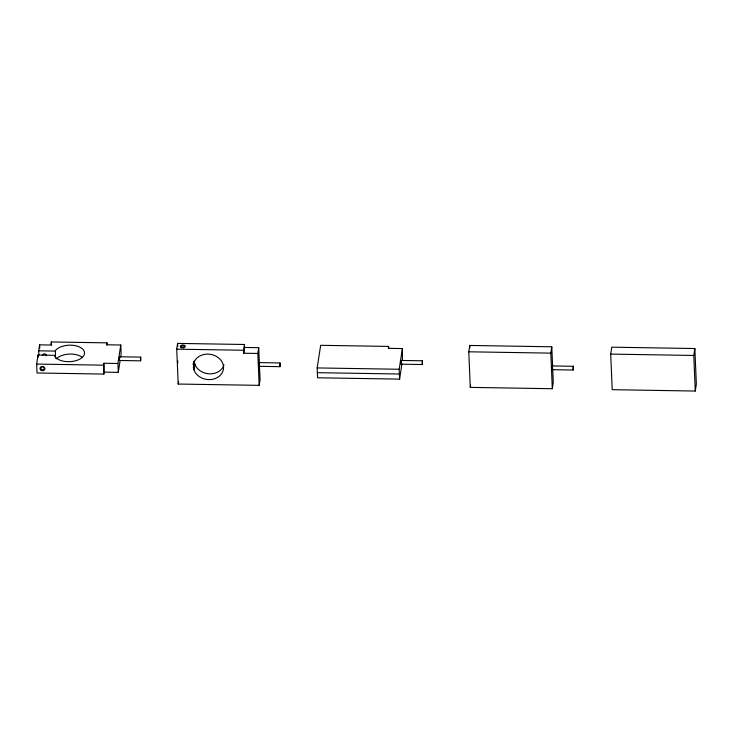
<?xml version="1.0" encoding="UTF-8"?>
<svg xmlns="http://www.w3.org/2000/svg" width="733" height="733" viewBox="0 0 733 733"><rect width="100%" height="100%" fill="white"/><g stroke="black" fill="none" stroke-linecap="round" stroke-linejoin="round"><path stroke-width="1.1" d="M193.796 362.881L194.392 367.59M401.308 363.174L401.153 364.191L401.198 360.453L422.318 360.801L422.428 361.277L422.272 364.53L401.153 364.191M38.886 355.084L38.702 350.814L39.628 344.849L50.889 345.032L51.365 341.954L106.981 342.861L106.688 344.785L120.771 345.014L117.912 363.476L103.829 363.247L103.903 374.068L37.026 372.978L36.65 364.081L38.052 355.047L54.489 355.313L55.241 356.898A15.201 8.255 -2.4 0 0 78.422 359.784A15.201 8.255 -2.4 0 0 78.77 346.672A15.201 8.255 -2.4 0 0 55.406 350.576L55.442 358.199M103.903 374.068L103.829 363.247M104.205 372.144L118.288 372.373L120.13 360.425M120.633 357.163L121.137 353.911L120.771 345.014M259.473 365.987L260.059 379.712L259.161 385.356L178.201 384.046L176.726 349.174L177.615 343.401L244.501 344.492L243.732 353.224L257.814 353.453L258.703 347.68L244.62 347.451M178.201 384.046L178.513 381.994M193.759 363.376L194.639 360.957A15.201 12.69 8.8 0 1 218.058 357.484A15.201 12.69 8.8 0 1 217.225 377.642A15.201 12.69 8.8 0 1 194.245 370.687L193.356 367.407L194.117 361.067L193.842 361.781M194.034 369.899L194.923 364.127L192.733 364.09M243.732 353.224L244.501 344.492M401.95 363.825L399.586 379.126L317.572 377.788L317.169 367.929L320.669 345.316L388.6 346.416L388.701 348.596M317.371 372.676L399.384 374.004M388.6 346.416L388.307 348.34L402.39 348.569L402.463 360.544M399.586 379.126L399.183 369.258L402.39 348.569M552.7 368.525L553.278 382.25L552.306 388.719L470.284 387.381L468.781 351.803L469.771 345.454L551.784 346.791L552.609 366.234M470.284 387.381L470.623 385.21M552.306 388.719L550.804 353.132L551.784 346.791M610.708 354.103L611.78 347.185L694.847 348.532L696.35 384.119L695.278 391.046L612.202 389.69L610.708 354.103L693.775 355.459L694.847 348.532M140.635 360.737L140.681 357.136L119.516 356.751L119.323 358.712L119.47 360.48L140.589 360.828L140.681 357.136M258.896 366.234L258.896 362.588L258.85 366.317L279.969 366.665L280.162 364.695L280.052 362.963L258.896 362.588M119.47 360.48L119.561 356.788M280.052 362.963L279.969 366.665M422.318 360.801L422.272 364.53M573.215 366.289L552.096 365.95L551.903 367.911L552.05 369.679L573.179 370.018L573.215 366.289L573.179 370.018M552.05 369.679L552.096 365.95M468.781 351.803L550.804 353.132M176.726 349.174L243.603 350.255M38.702 350.814L55.149 351.08M317.169 367.929L399.183 369.258M36.65 364.081L103.527 365.171M401.198 360.453L401.308 360.938M194.923 364.127L195.134 364.915A15.201 12.69 8.8 0 0 210.124 373.857A15.201 12.69 8.8 0 0 223.986 364.961M693.775 355.459L695.278 391.046M469.771 345.454L469.862 347.744M258.703 347.68L259.381 363.696M257.814 353.453L259.161 385.356M177.615 343.401L177.752 346.617M177.67 360.801L177.762 362.972M117.912 363.476L118.288 372.373M106.981 342.861L107.082 345.087M51.365 341.954L51.512 345.298M39.628 344.849L39.765 348.184M38.052 355.047L38.143 357.182M181.766 347.772A1.768 0.962 -2.4 0 1 181.619 346.306A1.768 0.962 -2.4 0 1 184.313 346.397A1.768 0.962 -2.4 0 1 183.525 347.836M56.359 358.804A15.201 8.255 -2.4 0 1 81.913 357.035M42.761 355.322A1.768 1.475 8.8 0 1 44.695 353.883A1.768 1.475 8.8 0 1 46.243 355.762M181.363 347.515A2.474 1.347 -2.4 0 0 185.266 346.434A2.474 1.347 -2.4 0 0 181.784 345.179A2.474 1.347 -2.4 0 0 181.363 347.515M41.332 369.267A1.768 1.475 8.8 0 0 44.246 368.644A1.768 1.475 8.8 0 0 42.01 366.793A1.768 1.475 8.8 0 0 41.332 369.267M40.526 369.808A2.474 2.062 8.8 0 0 44.759 369.505A2.474 2.062 8.8 0 0 42.129 366.555A2.474 2.062 8.8 0 0 40.526 369.808"/></g></svg>
